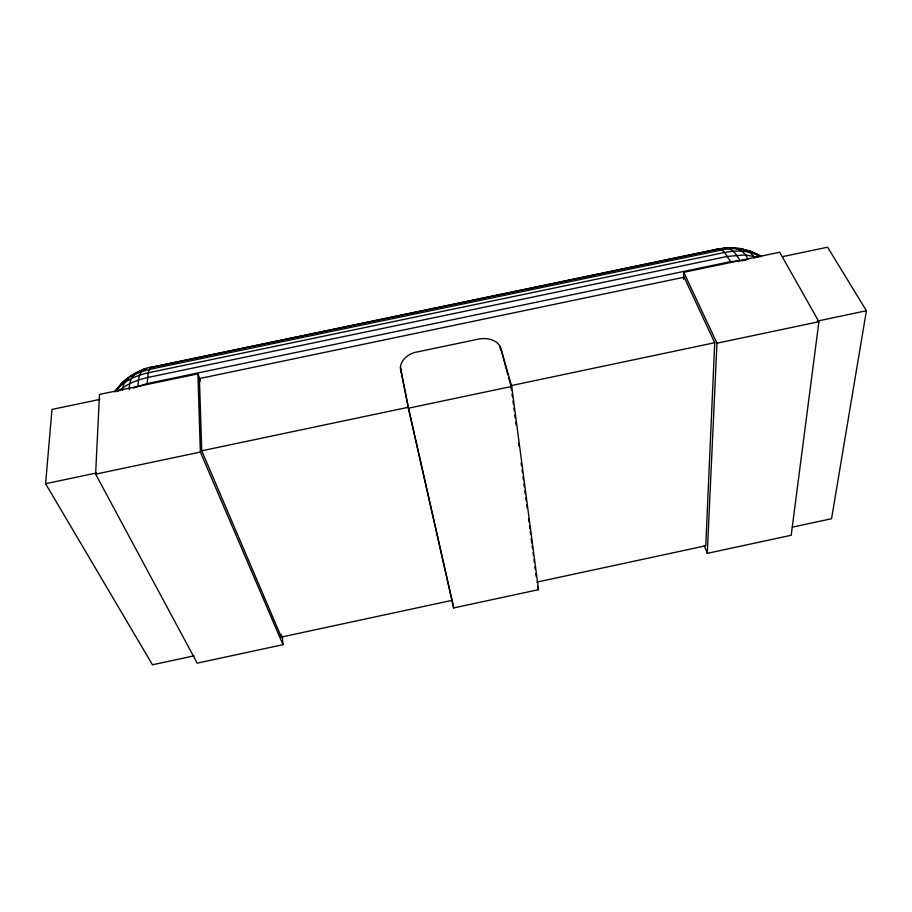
<?xml version="1.0" encoding="UTF-8"?>
<svg xmlns="http://www.w3.org/2000/svg" width="912" height="912" viewBox="0 0 912 912"><rect width="100%" height="100%" fill="white"/><g stroke="black" fill="none" stroke-linecap="round" stroke-linejoin="round"><path stroke-width="1.37" d="M683.635 279.311L683.749 272.3L779.703 252.236L818.908 321.719L791.194 535.276L707.279 553.333L704.201 545.479M400.642 369.086L408.394 408.223L453.652 607.939L538.513 589.665L511.712 386.449L500.756 348.076C497.587 339.275 486.381 337.44 478.253 339.161L416.944 352.009C407.527 353.48 397.062 362.509 401.485 372.837L408.314 407.276L452.044 600.358L281.341 637.078L201.746 450.802L199.409 378.583L684.148 277.202L714.723 342.718L705.751 545.775L536.929 582.095M707.279 553.333L716.969 343.197L683.749 272.3M282.31 636.234L283.005 644.681L197.209 663.149L95.623 474.137L99.488 394.429L197.904 373.852L200.002 379.061M133.141 388.056L147.151 383.576L148.211 372.803L149.397 369.417L150.97 367.456L152.885 366.932L716.707 249.272L719.089 248.896L721.734 249.968L724.584 252.476L730.58 261.63L746.039 260.171M137.974 386.072C138.362 380.27 138.601 373.202 143.731 369.417L146.604 368.642L141.976 370.557M194.131 655.831L152.486 664.791L45.6 483.702L51.973 409.42L99.853 399.41M129.504 389.549C127.919 375.619 140.676 368.106 152.885 366.932M122.447 390.199C122.892 380.236 131.864 373.418 140.813 371.024L136.686 373.441M782.61 256.614L827.594 247.209L866.4 310.753L831.55 518.723L792.391 527.136M116.907 391.693C121.399 378.161 136.789 372.666 149.397 369.417L721.734 249.968C735.3 246.878 749.732 249.079 761.463 256.637M116.075 390.279C120.726 383.222 127.657 376.884 135.66 374.034M124.477 381.558L126.084 379.723L128.672 378.651M118.571 391.088C126.688 383.963 137.051 379.973 147.459 377.557L727.559 256.386L745.229 254.915L758.294 257.366M120.179 385.822L114.513 391.875C122.858 381.524 135.455 375.63 148.211 372.803L724.584 252.476C736.805 250.127 750.245 250.264 761.315 256.58M45.6 483.702L96.398 472.997M201.746 450.802L408.314 407.276M714.723 342.718L510.902 385.662L508.588 377.557M817.312 321.092L866.4 310.753M95.623 474.137L200.355 452.067L283.005 644.681M408.394 408.223L511.712 386.449M716.969 343.197L818.908 321.719M150.97 367.456L719.089 248.896M147.151 383.576L730.58 261.63M716.707 249.272C729.406 247.061 746.825 245.362 754.76 258.016M739.735 260.285C736.463 254.323 730.911 246.058 722.965 248.36C732.803 246.32 743.656 248.953 747.897 259.088M729.03 248.269L731.31 248.554M753.46 253.502L757.12 254.391L759.992 256.637M739.837 248.566L751.34 251.507L759.001 256.489M199.409 378.583L200.389 381.045M507.824 374.855L500.756 348.076M537.784 586.929L538.513 589.665M400.459 366.966L401.485 372.837M451.976 599.606L453.652 607.939M499.947 346.093L500.471 349.912M511.085 387.064L511.461 389.869M512.02 394.075L512.396 396.88M512.943 401.098L513.319 403.902M513.878 408.109L514.254 410.913M514.813 415.12L515.177 417.935M515.736 422.142L516.112 424.946M518.529 443.186L518.894 445.991M521.128 462.829L521.504 465.633M522.052 469.851L522.428 472.655M522.986 476.862L523.363 479.666M523.91 483.873L524.286 486.689M524.845 490.895L525.221 493.7M525.779 497.906L526.144 500.711M526.703 504.929L527.079 507.733M528.561 518.951L528.937 521.767M529.496 525.973L529.861 528.778M530.237 531.582L530.602 534.386M531.16 538.593L531.719 542.811M532.095 545.615L532.471 548.42M533.018 552.626L533.395 555.431M533.953 559.649L534.329 562.453M534.888 566.66L535.253 569.464M535.811 573.671L536.188 576.487M281.113 634.262L281.341 637.078M197.904 373.852L200.355 452.067"/></g></svg>
